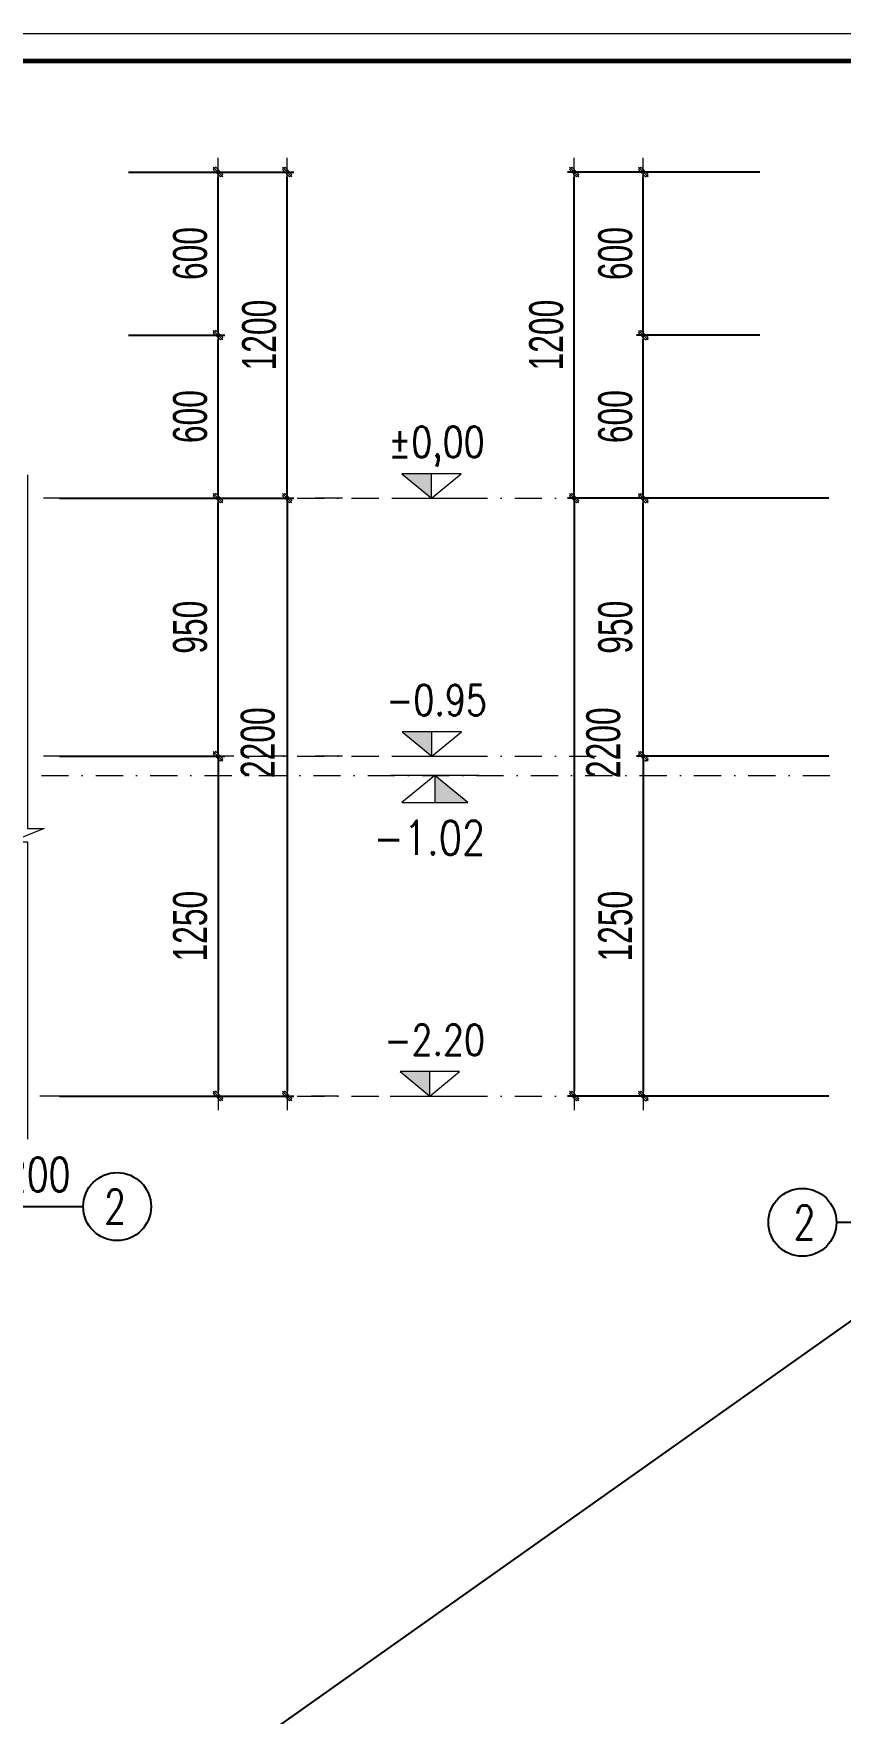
# Model space of a CAD drawing. Header units: millimetres. Extents: x -182770 to 489476, y -561170 to -280028.
# Drawn here: x -59757 to -56788, y -518770 to -512589 of the extents above; entities that cross this region are included whole.
import ezdxf
from ezdxf.enums import TextEntityAlignment as Align

# ---------------------------------------------------------------- set-up
doc = ezdxf.new("R2010")
doc.units = ezdxf.units.MM
doc.header["$MEASUREMENT"] = 0
doc.header["$PDMODE"] = 32
doc.linetypes.add('CENTER', pattern=[2, 1.25, -0.25, 0.25, -0.25])
doc.linetypes.add('DASHDOT', pattern=[1, 0.5, -0.25, 0, -0.25])
doc.layers.get('Defpoints').update_dxf_attribs({"color": 1})
doc.layers.add('KCS_Plotter', color=11, linetype='Continuous', plot=False)
for name, color, linetype, lineweight in [('Khungten_LCDI', 7, 'Continuous', 5), ('LC Dim', 8, 'Continuous', 18), ('LC Net manh', 133, 'Continuous', 5), ('LC Net thay', 63, 'Continuous', 25), ('LC Net truc', 79, 'DASHDOT', 13), ('LC Text1', 3, 'Continuous', 20), ('LC Text2', 7, 'Continuous', 25), ('v-TRUC', 8, 'CENTER', 13)]:
    doc.layers.add(name, color=color, linetype=linetype, lineweight=lineweight)
doc.styles.add('HOATBIF', font='hoatbif.shx', dxfattribs={"width": 0.7})
doc.styles.add('Khungten', font='VHAVAN.TTF', dxfattribs={"width": 0.9, "height": 5000})
doc.styles.add('LC 1', font='VHAVANB.TTF')
doc.styles.add('LC 3', font='vnsimli.shx', dxfattribs={"width": 0.75})
doc.styles.add('T1', font='Vnsimli.shx', dxfattribs={"width": 0.8})
doc.styles.add('Title', font='VHBLACK.TTF', dxfattribs={"width": 0.8})
doc.dimstyles.new('1-100(1-50)', dxfattribs={"dimscale": 50, "dimtxt": 2.5, "dimasz": 0.35, "dimexe": 0.5, "dimexo": 0, "dimgap": 0.8, "dimtad": 1, "dimdec": 0, "dimzin": 0, "dimdsep": 46, "dimtxsty": 'HOATBIF', "dimblk1": 'DOT', "dimblk2": 'DOT', "dimsah": 1, "dimcen": -1, "dimdle": 1, "dimclrd": 256, "dimclre": 256, "dimclrt": 4, "dimadec": 3, "dimazin": 2, "dimtfac": 0.333333, "dimtdec": 0, "dimtix": 1, "dimtmove": 2, "dimatfit": 3, "dimldrblk": 'DOT', "dimfxl": 1, "dimtvp": 0.833333, "dimtolj": 1, "dimtzin": 0, "dimarcsym": 0})

# ---------------------------------------------------------------- blocks, each defined once
blk = doc.blocks.new('lcdi fix')
at = {"layer": 'Defpoints', "lineweight": 0}
blk.add_lwpolyline([(-1200, -14850), (-1200, 14850), (40800, 14850), (40800, -14850)], close=True, dxfattribs=at)
at = {"layer": 'Khungten_LCDI', "color": 5, "lineweight": 60}
blk.add_lwpolyline([(0, -14650), (0, 14650), (40600, 14650), (40600, -14650)], close=True, dxfattribs=at)
at = {"color": 7, "style": 'Khungten', "width": 0.8}
for tag, p in [('REVISION', (39499, -10746)), ('NGAYHT', (39546, -11609))]:
    blk.add_attdef(tag, text='', height=200, dxfattribs=at).set_placement(p, align=Align.CENTER)
at = {"layer": 'LC Text1', "color": 3, "style": 'LC 1', "width": 1.834006}
for tag, p, p2 in [('TENBANVE1', (36913, -8886), (40339, -8886)), ('TENBANVE2', (36913, -9562), (40339, -9562))]:
    blk.add_attdef(tag, text='', height=250, dxfattribs=at).set_placement(p, p2, align=Align.FIT)
at = {"layer": 'LC Text1', "style": 'Title', "width": 0.7}
blk.add_attdef('SOBANVE', text='', height=250, dxfattribs=at).set_placement((39562, -13896), align=Align.CENTER)
blk = doc.blocks.new('DOT')
at = {"layer": 'LC Dim'}
blk.add_line((-3, 0), (3, 0), dxfattribs=at)
at = {"layer": 'LC Dim', "color": 4}
blk.add_line((-1, -1), (1, 1), dxfattribs=at)
blk.add_lwpolyline([(0.5, 1), (-1, -0.5), (-0.5, -1), (1, 0.5)], close=True, dxfattribs=at)
blk = doc.blocks.new('*D420')
at = {"layer": 'Defpoints', "color": 0, "ltscale": 2, "transparency": 16777216}
for p in [(-59661.3, -514298.2), (-59077.9, -514298.2), (-59661.3, -515248.2)]:
    blk.add_point(p, dxfattribs=at)
at = {"layer": 'LC Dim', "lineweight": -2, "ltscale": 2, "transparency": 16777216}
for p, q in [((-59661.3, -514298.2), (-59052.9, -514298.2)), ((-59077.9, -515230.7), (-59077.9, -514315.7)), ((-59661.3, -515248.2), (-59052.9, -515248.2))]:
    blk.add_line(p, q, dxfattribs=at)
at = {"layer": 'LC Dim', "lineweight": -2, "ltscale": 2, "transparency": 16777216, "xscale": 17.5, "yscale": 17.5, "zscale": 17.5}
for p, rotation in [((-59077.9, -514298.2), 90), ((-59077.9, -515248.2), 270)]:
    blk.add_blockref('DOT', p, dxfattribs=dict(at, rotation=rotation))
at = {"layer": 'LC Dim', "color": 4, "ltscale": 2, "transparency": 16777216, "insert": (-59180.4, -514773.2), "char_height": 125, "attachment_point": 5, "rotation": 90, "style": 'HOATBIF'}
blk.add_mtext('\\A1;950', dxfattribs=at)
blk = doc.blocks.new('_Dot')
at = {"color": 0, "linetype": 'ByBlock', "lineweight": -2}
blk.add_line((-0.5, 0), (-1, 0), dxfattribs=at)
at = {"color": 0, "linetype": 'ByBlock', "const_width": 0.5}
blk.add_lwpolyline([(-0.25, 0, 1), (0.25, 0, 1)], format="xyb", close=True, dxfattribs=at)
blk = doc.blocks.new('*D421')
at = {"layer": 'Defpoints', "color": 0, "ltscale": 2, "transparency": 16777216}
for p in [(-59407.3, -513698.2), (-59077.9, -513698.2), (-59407.3, -514298.2)]:
    blk.add_point(p, dxfattribs=at)
at = {"layer": 'LC Dim', "lineweight": -2, "ltscale": 2, "transparency": 16777216}
for p, q in [((-59407.3, -513698.2), (-59052.9, -513698.2)), ((-59077.9, -514280.7), (-59077.9, -513715.7)), ((-59407.3, -514298.2), (-59052.9, -514298.2))]:
    blk.add_line(p, q, dxfattribs=at)
at = {"layer": 'LC Dim', "lineweight": -2, "ltscale": 2, "transparency": 16777216, "xscale": 17.5, "yscale": 17.5, "zscale": 17.5}
for p, rotation in [((-59077.9, -513698.2), 90), ((-59077.9, -514298.2), 270)]:
    blk.add_blockref('DOT', p, dxfattribs=dict(at, rotation=rotation))
at = {"layer": 'LC Dim', "color": 4, "ltscale": 2, "transparency": 16777216, "insert": (-59180.4, -513998.2), "char_height": 125, "attachment_point": 5, "rotation": 90, "style": 'HOATBIF'}
blk.add_mtext('\\A1;600', dxfattribs=at)
blk = doc.blocks.new('*D422')
at = {"layer": 'Defpoints', "color": 0, "ltscale": 2, "transparency": 16777216}
for p in [(-59407.3, -513098.2), (-59077.9, -513098.2), (-59407.3, -513698.2)]:
    blk.add_point(p, dxfattribs=at)
at = {"layer": 'LC Dim', "lineweight": -2, "ltscale": 2, "transparency": 16777216}
for p, q in [((-59407.3, -513098.2), (-59052.9, -513098.2)), ((-59077.9, -513680.7), (-59077.9, -513115.7)), ((-59407.3, -513698.2), (-59052.9, -513698.2))]:
    blk.add_line(p, q, dxfattribs=at)
at = {"layer": 'LC Dim', "lineweight": -2, "ltscale": 2, "transparency": 16777216, "xscale": 17.5, "yscale": 17.5, "zscale": 17.5}
for p, rotation in [((-59077.9, -513098.2), 90), ((-59077.9, -513698.2), 270)]:
    blk.add_blockref('DOT', p, dxfattribs=dict(at, rotation=rotation))
at = {"layer": 'LC Dim', "color": 4, "ltscale": 2, "transparency": 16777216, "insert": (-59180.4, -513398.2), "char_height": 125, "attachment_point": 5, "rotation": 90, "style": 'HOATBIF'}
blk.add_mtext('\\A1;600', dxfattribs=at)
blk = doc.blocks.new('*D423')
at = {"layer": 'Defpoints', "color": 0, "ltscale": 2, "transparency": 16777216}
for p in [(-59407.3, -513098.2), (-58823.8, -513098.2), (-59407.3, -514298.2)]:
    blk.add_point(p, dxfattribs=at)
at = {"layer": 'LC Dim', "lineweight": -2, "ltscale": 2, "transparency": 16777216}
for p, q in [((-59407.3, -513098.2), (-58798.8, -513098.2)), ((-58823.8, -514280.7), (-58823.8, -513115.7)), ((-59407.3, -514298.2), (-58798.8, -514298.2))]:
    blk.add_line(p, q, dxfattribs=at)
at = {"layer": 'LC Dim', "lineweight": -2, "ltscale": 2, "transparency": 16777216, "xscale": 17.5, "yscale": 17.5, "zscale": 17.5}
for p, rotation in [((-58823.8, -513098.2), 90), ((-58823.8, -514298.2), 270)]:
    blk.add_blockref('DOT', p, dxfattribs=dict(at, rotation=rotation))
at = {"layer": 'LC Dim', "color": 4, "ltscale": 2, "transparency": 16777216, "insert": (-58926.3, -513698.2), "char_height": 125, "attachment_point": 5, "rotation": 90, "style": 'HOATBIF'}
blk.add_mtext('\\A1;1200', dxfattribs=at)
blk = doc.blocks.new('*D424')
at = {"layer": 'Defpoints', "color": 0, "ltscale": 2, "transparency": 16777216}
for p in [(-59661.3, -515248.2), (-59661.3, -516498.2), (-59077.9, -516498.2)]:
    blk.add_point(p, dxfattribs=at)
at = {"layer": 'LC Dim', "lineweight": -2, "ltscale": 2, "transparency": 16777216}
for p, q in [((-59661.3, -515248.2), (-59052.9, -515248.2)), ((-59077.9, -515265.7), (-59077.9, -516480.7)), ((-59661.3, -516498.2), (-59052.9, -516498.2))]:
    blk.add_line(p, q, dxfattribs=at)
at = {"layer": 'LC Dim', "lineweight": -2, "ltscale": 2, "transparency": 16777216, "xscale": 17.5, "yscale": 17.5, "zscale": 17.5}
for p, rotation in [((-59077.9, -515248.2), 90), ((-59077.9, -516498.2), 270)]:
    blk.add_blockref('DOT', p, dxfattribs=dict(at, rotation=rotation))
at = {"layer": 'LC Dim', "color": 4, "ltscale": 2, "transparency": 16777216, "insert": (-59180.4, -515873.2), "char_height": 125, "attachment_point": 5, "rotation": 90, "style": 'HOATBIF'}
blk.add_mtext('\\A1;1250', dxfattribs=at)
blk = doc.blocks.new('Caodo1')
at = {"layer": 'LC Text1'}
blk.add_hatch(color=4, dxfattribs=at).paths.add_polyline_path([(0, 200), (0, 0), (243, 200)])
at = {"layer": 'LC Text1', "color": 4}
for p, q in [((0, 0), (0, 200)), ((324, 0), (-324, 0))]:
    blk.add_line(p, q, dxfattribs=at)
blk.add_lwpolyline([(-243, 200), (243, 200), (0, 0), (0, 0)], close=True, dxfattribs=at)
at = {"layer": 'LC Text1', "color": 4, "style": 'T1', "width": 0.8}
blk.add_attdef('%%P0,00', text='', height=250, dxfattribs=at).set_placement((-39, 460), align=Align.MIDDLE_CENTER)
blk = doc.blocks.new('*D488')
at = {"layer": 'Defpoints', "color": 0, "ltscale": 2, "transparency": 16777216}
for p in [(-59661.3, -514298.2), (-59661.3, -516498.2), (-58823.8, -516498.2)]:
    blk.add_point(p, dxfattribs=at)
at = {"layer": 'LC Dim', "lineweight": -2, "ltscale": 2, "transparency": 16777216}
for p, q in [((-59661.3, -514298.2), (-58798.8, -514298.2)), ((-58823.8, -514315.7), (-58823.8, -516480.7)), ((-59661.3, -516498.2), (-58798.8, -516498.2))]:
    blk.add_line(p, q, dxfattribs=at)
at = {"layer": 'LC Dim', "lineweight": -2, "ltscale": 2, "transparency": 16777216, "xscale": 17.5, "yscale": 17.5, "zscale": 17.5}
for p, rotation in [((-58823.8, -514298.2), 90), ((-58823.8, -516498.2), 270)]:
    blk.add_blockref('DOT', p, dxfattribs=dict(at, rotation=rotation))
at = {"layer": 'LC Dim', "color": 4, "ltscale": 2, "transparency": 16777216, "insert": (-58931.3, -515198.2), "char_height": 125, "attachment_point": 5, "rotation": 90, "style": 'HOATBIF'}
blk.add_mtext('\\A1;2200', dxfattribs=at)
blk = doc.blocks.new('*D430')
at = {"layer": 'Defpoints', "color": 0, "ltscale": 2, "transparency": 16777216}
for p in [(-57513.2, -514298.2), (-56829.8, -514298.2), (-56829.8, -515248.2)]:
    blk.add_point(p, dxfattribs=at)
at = {"layer": 'LC Dim', "lineweight": -2, "ltscale": 2, "transparency": 16777216}
for p, q in [((-56829.8, -514298.2), (-57538.2, -514298.2)), ((-57513.2, -515230.7), (-57513.2, -514315.7)), ((-56829.8, -515248.2), (-57538.2, -515248.2))]:
    blk.add_line(p, q, dxfattribs=at)
at = {"layer": 'LC Dim', "lineweight": -2, "ltscale": 2, "transparency": 16777216, "xscale": 17.5, "yscale": 17.5, "zscale": 17.5}
for p, rotation in [((-57513.2, -514298.2), 90), ((-57513.2, -515248.2), 270)]:
    blk.add_blockref('DOT', p, dxfattribs=dict(at, rotation=rotation))
at = {"layer": 'LC Dim', "color": 4, "ltscale": 2, "transparency": 16777216, "insert": (-57615.7, -514773.2), "char_height": 125, "attachment_point": 5, "rotation": 90, "style": 'HOATBIF'}
blk.add_mtext('\\A1;950', dxfattribs=at)
blk = doc.blocks.new('*D431')
at = {"layer": 'Defpoints', "color": 0, "ltscale": 2, "transparency": 16777216}
for p in [(-57513.2, -513698.2), (-57083.8, -513698.2), (-57083.8, -514298.2)]:
    blk.add_point(p, dxfattribs=at)
at = {"layer": 'LC Dim', "lineweight": -2, "ltscale": 2, "transparency": 16777216}
for p, q in [((-57083.8, -513698.2), (-57538.2, -513698.2)), ((-57513.2, -514280.7), (-57513.2, -513715.7)), ((-57083.8, -514298.2), (-57538.2, -514298.2))]:
    blk.add_line(p, q, dxfattribs=at)
at = {"layer": 'LC Dim', "lineweight": -2, "ltscale": 2, "transparency": 16777216, "xscale": 17.5, "yscale": 17.5, "zscale": 17.5}
for p, rotation in [((-57513.2, -513698.2), 90), ((-57513.2, -514298.2), 270)]:
    blk.add_blockref('DOT', p, dxfattribs=dict(at, rotation=rotation))
at = {"layer": 'LC Dim', "color": 4, "ltscale": 2, "transparency": 16777216, "insert": (-57615.7, -513998.2), "char_height": 125, "attachment_point": 5, "rotation": 90, "style": 'HOATBIF'}
blk.add_mtext('\\A1;600', dxfattribs=at)
blk = doc.blocks.new('*D432')
at = {"layer": 'Defpoints', "color": 0, "ltscale": 2, "transparency": 16777216}
for p in [(-57513.2, -513098.2), (-57083.8, -513098.2), (-57083.8, -513698.2)]:
    blk.add_point(p, dxfattribs=at)
at = {"layer": 'LC Dim', "lineweight": -2, "ltscale": 2, "transparency": 16777216}
for p, q in [((-57083.8, -513098.2), (-57538.2, -513098.2)), ((-57513.2, -513680.7), (-57513.2, -513115.7)), ((-57083.8, -513698.2), (-57538.2, -513698.2))]:
    blk.add_line(p, q, dxfattribs=at)
at = {"layer": 'LC Dim', "lineweight": -2, "ltscale": 2, "transparency": 16777216, "xscale": 17.5, "yscale": 17.5, "zscale": 17.5}
for p, rotation in [((-57513.2, -513098.2), 90), ((-57513.2, -513698.2), 270)]:
    blk.add_blockref('DOT', p, dxfattribs=dict(at, rotation=rotation))
at = {"layer": 'LC Dim', "color": 4, "ltscale": 2, "transparency": 16777216, "insert": (-57615.7, -513398.2), "char_height": 125, "attachment_point": 5, "rotation": 90, "style": 'HOATBIF'}
blk.add_mtext('\\A1;600', dxfattribs=at)
blk = doc.blocks.new('*D433')
at = {"layer": 'Defpoints', "color": 0, "ltscale": 2, "transparency": 16777216}
for p in [(-57767.2, -513098.2), (-57083.8, -513098.2), (-57083.8, -514298.2)]:
    blk.add_point(p, dxfattribs=at)
at = {"layer": 'LC Dim', "lineweight": -2, "ltscale": 2, "transparency": 16777216}
for p, q in [((-57083.8, -513098.2), (-57792.2, -513098.2)), ((-57767.2, -514280.7), (-57767.2, -513115.7)), ((-57083.8, -514298.2), (-57792.2, -514298.2))]:
    blk.add_line(p, q, dxfattribs=at)
at = {"layer": 'LC Dim', "lineweight": -2, "ltscale": 2, "transparency": 16777216, "xscale": 17.5, "yscale": 17.5, "zscale": 17.5}
for p, rotation in [((-57767.2, -513098.2), 90), ((-57767.2, -514298.2), 270)]:
    blk.add_blockref('DOT', p, dxfattribs=dict(at, rotation=rotation))
at = {"layer": 'LC Dim', "color": 4, "ltscale": 2, "transparency": 16777216, "insert": (-57869.7, -513698.2), "char_height": 125, "attachment_point": 5, "rotation": 90, "style": 'HOATBIF'}
blk.add_mtext('\\A1;1200', dxfattribs=at)
blk = doc.blocks.new('*D434')
at = {"layer": 'Defpoints', "color": 0, "ltscale": 2, "transparency": 16777216}
for p in [(-56829.8, -515248.2), (-57513.2, -516498.2), (-56829.8, -516498.2)]:
    blk.add_point(p, dxfattribs=at)
at = {"layer": 'LC Dim', "lineweight": -2, "ltscale": 2, "transparency": 16777216}
for p, q in [((-56829.8, -515248.2), (-57538.2, -515248.2)), ((-57513.2, -515265.7), (-57513.2, -516480.7)), ((-56829.8, -516498.2), (-57538.2, -516498.2))]:
    blk.add_line(p, q, dxfattribs=at)
at = {"layer": 'LC Dim', "lineweight": -2, "ltscale": 2, "transparency": 16777216, "xscale": 17.5, "yscale": 17.5, "zscale": 17.5}
for p, rotation in [((-57513.2, -515248.2), 90), ((-57513.2, -516498.2), 270)]:
    blk.add_blockref('DOT', p, dxfattribs=dict(at, rotation=rotation))
at = {"layer": 'LC Dim', "color": 4, "ltscale": 2, "transparency": 16777216, "insert": (-57615.7, -515873.2), "char_height": 125, "attachment_point": 5, "rotation": 90, "style": 'HOATBIF'}
blk.add_mtext('\\A1;1250', dxfattribs=at)
blk = doc.blocks.new('*D439')
at = {"layer": 'Defpoints', "color": 0, "ltscale": 2, "transparency": 16777216}
for p in [(-56829.8, -514298.2), (-57767.2, -516498.2), (-56829.8, -516498.2)]:
    blk.add_point(p, dxfattribs=at)
at = {"layer": 'LC Dim', "lineweight": -2, "ltscale": 2, "transparency": 16777216}
for p, q in [((-56829.8, -514298.2), (-57792.2, -514298.2)), ((-57767.2, -514315.7), (-57767.2, -516480.7)), ((-56829.8, -516498.2), (-57792.2, -516498.2))]:
    blk.add_line(p, q, dxfattribs=at)
at = {"layer": 'LC Dim', "lineweight": -2, "ltscale": 2, "transparency": 16777216, "xscale": 17.5, "yscale": 17.5, "zscale": 17.5}
for p, rotation in [((-57767.2, -514298.2), 90), ((-57767.2, -516498.2), 270)]:
    blk.add_blockref('DOT', p, dxfattribs=dict(at, rotation=rotation))
at = {"layer": 'LC Dim', "color": 4, "ltscale": 2, "transparency": 16777216, "insert": (-57659.7, -515198.2), "char_height": 125, "attachment_point": 5, "rotation": 90, "style": 'HOATBIF'}
blk.add_mtext('\\A1;2200', dxfattribs=at)

msp = doc.modelspace()

# ---------------------------------------------------------------- linework, layer by layer
at = {"layer": 'KCS_Plotter'}
msp.add_line((-71049.6, -527438.8), (-50049.6, -512588.8), dxfattribs=at)
at = {"layer": 'LC Net manh', "ltscale": 2}
msp.add_lwpolyline([(-59779.8, -514212.8), (-59779.8, -515514.3), (-59718.2, -515514.3), (-59839.8, -515562.6), (-59779.8, -515562.6), (-59779.8, -516657.1)], dxfattribs=at)
at = {"layer": 'LC Net truc', "ltscale": 200}
for p, q in [((-58620.2, -514298.2), (-59719.9, -514298.2)), ((-58986.7, -514298.2), (-57676.7, -514298.2)), ((-58620.2, -515248.2), (-59719.9, -515248.2)), ((-58986.7, -515248.2), (-57676.7, -515248.2)), ((-59727.8, -515318.2), (-56815, -515318.2)), ((-58634.2, -516498.2), (-59733.8, -516498.2)), ((-58986.7, -516498.2), (-57676.7, -516498.2))]:
    msp.add_line(p, q, dxfattribs=at)
at = {"layer": 'LC Text2', "ltscale": 100}
for centre in [(-59449.4, -516905), (-56927.4, -516963)]:
    msp.add_circle(centre, 125, dxfattribs=at)

# ---------------------------------------------------------------- block references
at = {"layer": 'LC Net thay', "xscale": 0.5000000000000013, "yscale": 0.5000000000000013, "zscale": 0.5000000000000013}
msp.add_blockref('lcdi fix', (-70449.6, -520013.8), dxfattribs=at)
at = {"layer": 'LC Text1'}
ref = msp.add_blockref('Caodo1', (-58292.1, -514298.2), dxfattribs=dict(at, xscale=-0.45, yscale=0.45, zscale=0.45))
ref.add_attrib('%%P0,00', '%%p0,00', dxfattribs={"layer": 'LC Text2', "height": 112.5, "style": 'T1', "width": 0.8}).set_placement((-58274.5, -514091.4), align=Align.MIDDLE_CENTER)
ref = msp.add_blockref('Caodo1', (-58291.6, -515248.2), dxfattribs=dict(at, xscale=-0.45, yscale=0.45, zscale=0.45))
ref.add_attrib('%%P0,00', '-0.95', dxfattribs={"layer": 'LC Text2', "height": 112.5, "style": 'T1', "width": 0.8}).set_placement((-58274, -515041.4), align=Align.MIDDLE_CENTER)
ref = msp.add_blockref('Caodo1', (-58298.6, -516498.2), dxfattribs=dict(at, xscale=-0.45, yscale=0.45, zscale=0.45))
ref.add_attrib('%%P0,00', '-2.20', dxfattribs={"layer": 'LC Text2', "height": 112.5, "style": 'T1', "width": 0.8}).set_placement((-58281.1, -516291.4), align=Align.MIDDLE_CENTER)
at = {"layer": 'v-TRUC', "ltscale": 500}
ref = msp.add_blockref('Caodo1', (-58280.7, -515318.2), dxfattribs=dict(at, xscale=-0.5, yscale=0.5, zscale=0.5, rotation=180))
ref.add_attrib('%%P0,00', '-1.02', dxfattribs={"layer": 'LC Text2', "height": 125, "style": 'T1', "width": 0.8}).set_placement((-58300.2, -515547.9), align=Align.MIDDLE_CENTER)

# ---------------------------------------------------------------- texts
at = {"layer": 'LC Text2', "linetype": 'ByBlock', "style": 'LC 3', "width": 0.75}
msp.add_text('%%C12A200', height=125, dxfattribs=at).set_placement((-60175.6, -516849.6))
at = {"layer": 'LC Text2', "ltscale": 100, "style": 'LC 3', "width": 0.75}
msp.add_text('2', height=125, dxfattribs=at).set_placement((-59456.9, -516905), align=Align.MIDDLE_CENTER)
msp.add_text('2', height=125, rotation=360, dxfattribs=at).set_placement((-56919.8, -516963), align=Align.MIDDLE_CENTER)

# ---------------------------------------------------------------- dimensions: what is measured, and where the dimension line sits
at = {"layer": 'LC Dim', "ltscale": 2}
for base, p1, p2, picture, middle in [((-59077.9, -513098.2), (-59407.3, -513698.2), (-59407.3, -513098.2), '*D422', (-59180.4, -513398.2)), ((-57767.2, -513098.2), (-57083.8, -514298.2), (-57083.8, -513098.2), '*D433', (-57869.7, -513698.2)), ((-57513.2, -513098.2), (-57083.8, -513698.2), (-57083.8, -513098.2), '*D432', (-57615.7, -513398.2)), ((-57513.2, -513698.2), (-57083.8, -514298.2), (-57083.8, -513698.2), '*D431', (-57615.7, -513998.2)), ((-59077.9, -514298.2), (-59661.3, -515248.2), (-59661.3, -514298.2), '*D420', (-59180.4, -514773.2)), ((-57513.2, -514298.2), (-56829.8, -515248.2), (-56829.8, -514298.2), '*D430', (-57615.7, -514773.2)), ((-59077.9, -516498.2), (-59661.3, -515248.2), (-59661.3, -516498.2), '*D424', (-59180.4, -515873.2)), ((-57513.2, -516498.2), (-56829.8, -515248.2), (-56829.8, -516498.2), '*D434', (-57615.7, -515873.2))]:
    dim = msp.add_linear_dim(base=base, p1=p1, p2=p2, angle=90, dimstyle='1-100(1-50)', dxfattribs=at)
    dim.commit()
    dim.dimension.update_dxf_attribs({"geometry": picture, "text_midpoint": middle})
for base, p2, text, picture, middle in [((-58823.8, -513098.2), (-59407.3, -513098.2), '1200', '*D423', (-58926.3, -513698.2)), ((-59077.9, -513698.2), (-59407.3, -513698.2), '600', '*D421', (-59180.4, -513998.2))]:
    dim = msp.add_linear_dim(base=base, p1=(-59407.3, -514298.2), p2=p2, angle=90, text=text, dimstyle='1-100(1-50)', dxfattribs=at)
    dim.commit()
    dim.dimension.update_dxf_attribs({"geometry": picture, "text_midpoint": middle})
for base, p1, p2, picture, middle in [((-58823.8, -516498.2), (-59661.3, -514298.2), (-59661.3, -516498.2), '*D488', (-58931.3, -515198.2)), ((-57767.2, -516498.2), (-56829.8, -514298.2), (-56829.8, -516498.2), '*D439', (-57659.7, -515198.2))]:
    dim = msp.add_linear_dim(base=base, p1=p1, p2=p2, angle=90, dimstyle='1-100(1-50)', dxfattribs=at)
    dim.commit()
    dim.dimension.update_dxf_attribs({"geometry": picture, "text_midpoint": middle, "dimtype": 160})

# ---------------------------------------------------------------- leaders
for points in [[(-60639, -516444), (-60236, -516905), (-59574.4, -516905)], [(-55952.1, -516444), (-56140.8, -516963), (-56802.4, -516963)]]:
    msp.add_leader(points, dimstyle='1-100(1-50)', override={"dimasz": 0.7}, dxfattribs=at)

doc.saveas('drawing.dxf')
